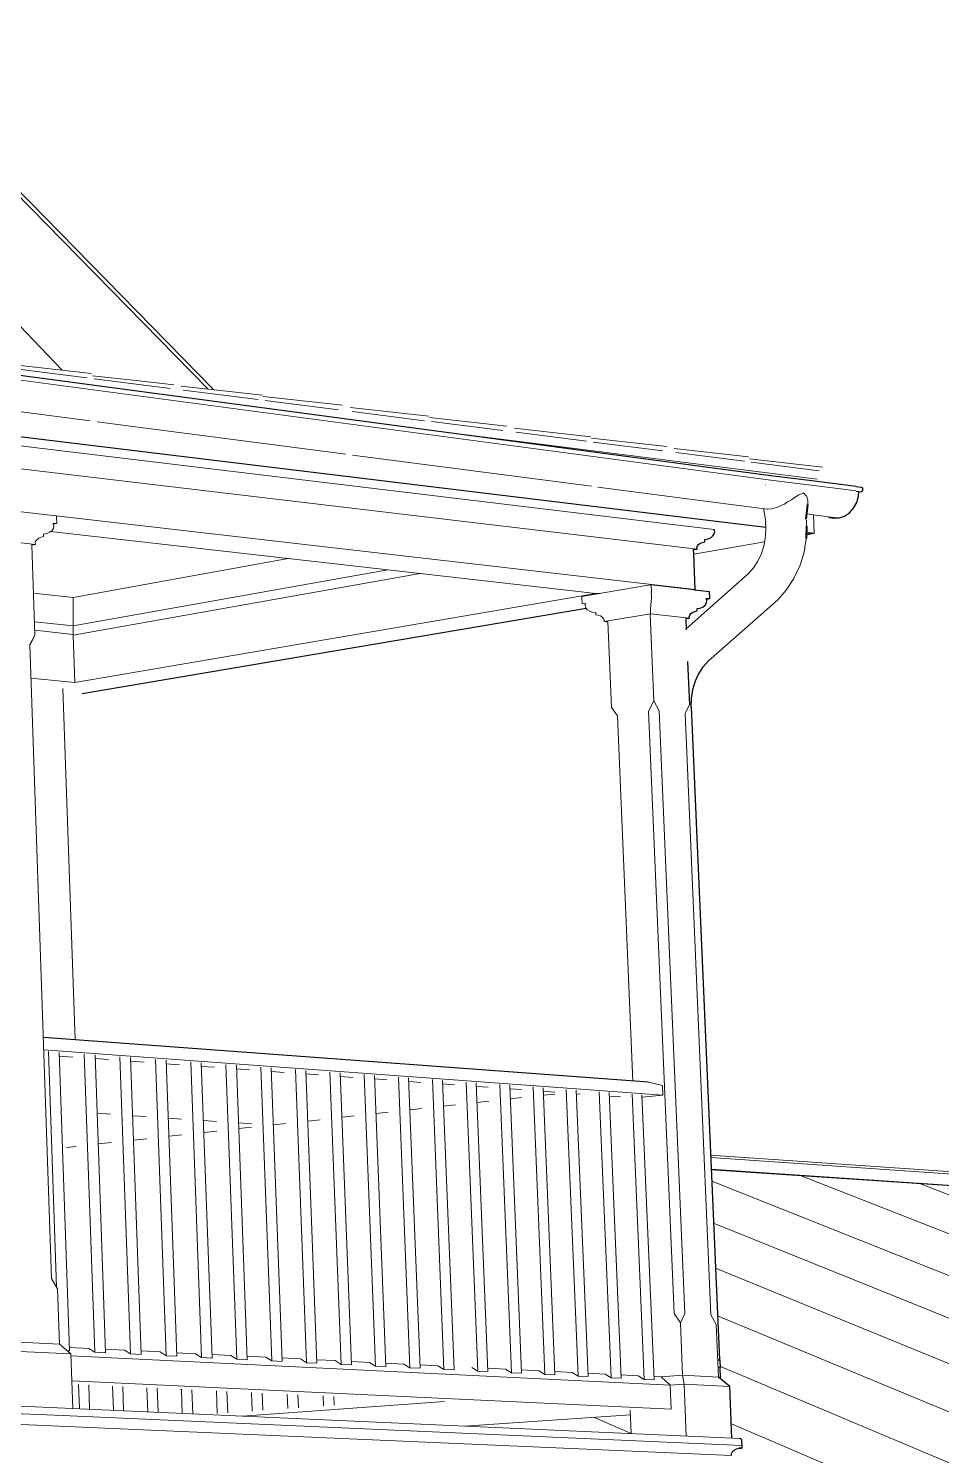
# Model space of a CAD drawing. Header units: inches. Extents: x -4969 to 16721, y 2489 to 24693.
# Drawn here: x 4193 to 4529, y 13142 to 13668 of the extents above; entities that cross this region are included whole.
import ezdxf

# ---------------------------------------------------------------- set-up
doc = ezdxf.new("R2010")
doc.units = ezdxf.units.IN
doc.header["$MEASUREMENT"] = 0
for name, color, linetype, lineweight in [('1', 1, 'Continuous', 9), ('2', 6, 'Continuous', 20), ('3', 3, 'Continuous', 30), ('4', 2, 'Continuous', 40)]:
    doc.layers.add(name, color=color, linetype=linetype, lineweight=lineweight)

msp = doc.modelspace()

# ---------------------------------------------------------------- linework, layer by layer
at = {"layer": '1'}
for p, q in [((4205.2745707, 13542.5400965), (3951.0570079, 13806.6194355)), ((4001.9382812, 13797.7490891), (4258.9052215, 13535.577104)), ((3656.6171258, 13578.9877118), (4445.611954, 13483.7596586)), ((4439.3564997, 13476.5117371), (3654.8920459, 13569.771995)), ((4465.6013143, 13502.132165), (4096.9313421, 13551.2508563)), ((4087.3911459, 13540.6295869), (4215.6121967, 13523.8656296)), ((4185.4376538, 13544.7418647), (4215.9932762, 13541.3503902)), ((4186.2283764, 13543.2401927), (4214.381064, 13539.6724891)), ((4217.044584, 13539.3349494), (4245.0606158, 13535.7845639)), ((4277.4730923, 13531.6770304), (4249.8506141, 13535.1775421)), ((4307.1009693, 13527.9223806), (4280.0647371, 13531.3485992)), ((4338.8734388, 13523.8959533), (4312.2145573, 13527.2743514)), ((4309.8793627, 13511.5408925), (4218.1652066, 13523.5318424)), ((4367.7147323, 13520.2409849), (4341.3960791, 13523.5762668)), ((4398.649242, 13516.3207496), (4372.6930671, 13519.6100958)), ((4350.5510941, 13519.1116402), (4483.6035458, 13502.3480783)), ((4426.7348654, 13512.7615449), (4401.1055973, 13516.0094632)), ((4400.3994155, 13499.7060628), (4312.359371, 13511.2166497)), ((4431.5832431, 13512.1471249), (4456.8641337, 13508.9433554)), ((4485.6346937, 13506.7567835), (4458.7029084, 13509.7878077)), ((4455.6602173, 13492.4811202), (4402.810151, 13499.3908769)), ((4464.53899, 13500.256686), (4464.5267107, 13500.2582205)), ((4494.2476132, 13498.5390893), (4465.6073801, 13502.1313805)), ((4471.5831384, 13493.1146744), (4472.7552501, 13493.9261425)), ((4472.7552501, 13493.9261425), (4474.1912694, 13494.6685689)), ((4474.1912694, 13494.6685689), (4474.8719196, 13495.2959273)), ((4474.8719196, 13495.2959273), (4476.8716901, 13496.5042523)), ((4476.8716901, 13496.5042523), (4476.9607281, 13496.5203642)), ((4476.9607281, 13496.5203642), (4478.5806365, 13497.3315302)), ((4478.5806365, 13497.3315302), (4479.6383749, 13496.1870713)), ((4479.6383749, 13496.1870713), (4479.6997773, 13496.1522513)), ((4479.6997773, 13496.1522513), (4480.2218288, 13494.6318239)), ((4480.1808732, 13493.9260307), (4480.1514359, 13493.0107813)), ((4480.2218288, 13494.6318239), (4480.1808732, 13493.9260307)), ((4465.2504029, 13491.3018483), (4455.6953275, 13492.4766666)), ((4464.7672228, 13486.6851836), (4463.851041, 13491.473903)), ((4465.2504029, 13491.3018483), (4465.4736684, 13491.3216097)), ((4465.4736684, 13491.3216097), (4466.9442445, 13491.3734542)), ((4466.9442445, 13491.3734542), (4468.6939324, 13491.8928066)), ((4468.6939324, 13491.8928066), (4469.1246312, 13491.989068)), ((4469.1246312, 13491.989068), (4470.6607478, 13492.7574181)), ((4470.6607478, 13492.7574181), (4471.5831384, 13493.1146744)), ((4482.2853041, 13489.2073684), (4479.7995712, 13489.5129949)), ((4482.2853041, 13489.2073684), (4482.5901905, 13482.4205344)), ((4484.2894693, 13488.9610773), (4482.2853041, 13489.2073684)), ((4484.3054888, 13488.9589821), (4484.2894693, 13488.9610773)), ((4484.3121091, 13488.9581681), (4484.3054888, 13488.9589821)), ((4486.9189601, 13488.6171569), (4484.3121091, 13488.9581681)), ((4486.9189601, 13488.6171569), (4487.9969432, 13488.2858624)), ((4200.9378438, 13483.023808), (4337.3110594, 13467.5310447)), ((4464.7306324, 13484.7794495), (4464.6337789, 13481.4953212)), ((4464.6497654, 13486.6054658), (4464.7306324, 13484.7794495)), ((4179.4138657, 13480.1062169), (4195.3626167, 13478.3032698)), ((4209.2900317, 13458.6836813), (4288.5290781, 13473.1025903)), ((4209.2749326, 13444.866985), (4337.3110594, 13467.5310447)), ((4209.3172253, 13448.2238863), (4325.3314088, 13468.8992788)), ((4396.8872073, 13459.04414), (4420.548307, 13463.0811463)), ((4420.548307, 13463.0811463), (4422.4638221, 13463.4079674)), ((4422.5748011, 13460.8111292), (4422.4638221, 13463.4079674)), ((4422.4638221, 13463.4079674), (4438.4593835, 13461.5608565)), ((4194.6263703, 13460.2844255), (4209.2900317, 13458.6836813)), ((4209.2680418, 13455.8291938), (4209.2686098, 13457.3667501)), ((4209.2686098, 13457.3667501), (4209.2900317, 13458.6836813)), ((4422.2946298, 13456.5481635), (4422.3929792, 13456.9080825)), ((4422.3315719, 13455.683406), (4422.2946298, 13456.5481635)), ((4422.3929792, 13456.9080825), (4422.4694317, 13457.4756735)), ((4422.4587172, 13460.6205524), (4422.5748011, 13460.8111292)), ((4422.5114413, 13459.8467851), (4422.4587172, 13460.6205524)), ((4422.4694317, 13457.4756735), (4422.5170459, 13458.1997141)), ((4422.5314894, 13459.0146976), (4422.5114413, 13459.8467851)), ((4422.5170459, 13458.1997141), (4422.5314894, 13459.0146976)), ((4209.2680418, 13455.8291938), (4209.3113165, 13452.2722615)), ((4209.3106625, 13450.5597371), (4209.3113165, 13452.2722615)), ((4405.113092, 13449.8116293), (4422.1788751, 13452.6625338)), ((4422.0631699, 13452.4753777), (4422.1788751, 13452.6625338)), ((4422.0631699, 13452.4753777), (4423.4230811, 13420.631128)), ((4422.1450749, 13453.8825679), (4422.1623571, 13454.4742899)), ((4422.1507187, 13453.2636336), (4422.1450749, 13453.8825679)), ((4422.1788751, 13452.6625338), (4422.1507187, 13453.2636336)), ((4422.1623571, 13454.4742899), (4422.2013145, 13454.9957089)), ((4422.1788751, 13452.6625338), (4436.517781, 13451.0415737)), ((4422.2013145, 13454.9957089), (4422.2591199, 13455.4088075)), ((4422.2591199, 13455.4088075), (4422.3315719, 13455.683406)), ((4194.9902564, 13449.7556442), (4209.3172253, 13448.2238863)), ((4195.0981736, 13446.633138), (4209.3250053, 13445.1215793)), ((4209.2864357, 13449.101766), (4209.3106625, 13450.5597371)), ((4209.3172253, 13448.2238863), (4209.2864357, 13449.101766)), ((4209.2925124, 13447.4412526), (4209.3172253, 13448.2238863)), ((4209.2952814, 13446.3400535), (4209.2925124, 13447.4412526)), ((4209.3250053, 13445.1215793), (4209.2952814, 13446.3400535)), ((4209.3250053, 13445.1215793), (4209.2749326, 13444.866985)), ((4209.8897849, 13427.3333409), (4209.2749326, 13444.866985)), ((4209.8897849, 13427.3333409), (4193.7242074, 13428.9892207)), ((4423.4230811, 13420.631128), (4421.4242135, 13416.8340894)), ((4425.3694954, 13416.9781981), (4423.4230811, 13420.631128)), ((4421.4242135, 13416.8340894), (4430.8929448, 13194.7078356)), ((4425.3694954, 13416.9781981), (4434.8725681, 13194.7837864)), ((4436.5769954, 13419.238735), (4434.9368326, 13415.972899)), ((4434.9368326, 13415.972899), (4444.4951765, 13194.2539634)), ((4203.1528274, 13204.4320531), (4200.1509226, 13291.318229)), ((4207.9495903, 13180.9394731), (4204.1304827, 13291.027669)), ((4209.2161854, 13289.2999283), (4204.1777093, 13289.6663328)), ((4217.2374661, 13180.4806958), (4213.3897273, 13290.3516229)), ((4221.2066345, 13180.2846376), (4217.3467043, 13290.0627117)), ((4222.3722966, 13288.3431991), (4217.3944362, 13288.7051955)), ((4230.441673, 13179.8284702), (4226.5534791, 13289.3904966)), ((4234.3882935, 13179.6335257), (4230.4880647, 13289.1032203)), ((4243.5709441, 13179.179946), (4239.6428145, 13288.4348037)), ((4247.4952082, 13178.9861059), (4243.5551981, 13288.1491485)), ((4235.4541441, 13287.3918704), (4230.5362954, 13287.7495027)), ((4248.462355, 13286.4458967), (4243.6039214, 13286.7992082)), ((4256.6259155, 13178.5350919), (4252.6583627, 13287.4844982)), ((4260.5280127, 13178.3423467), (4256.5487319, 13287.2004503)), ((4261.3975493, 13285.5052328), (4256.5979413, 13285.8542665)), ((4269.6072161, 13177.8938769), (4265.6007459, 13286.5395348)), ((4273.4873337, 13177.7022173), (4269.4692859, 13286.2570807)), ((4274.26034, 13284.5698343), (4269.5189752, 13284.9146324)), ((4282.5154679, 13177.25627), (4278.4705794, 13285.5998684)), ((4286.373791, 13177.065687), (4282.3174733, 13285.3189947)), ((4287.0513335, 13283.6396569), (4282.3676365, 13283.9802613)), ((4295.3512856, 13176.6222411), (4291.2684713, 13284.6654547)), ((4299.1879973, 13176.4327256), (4295.0939004, 13284.3861482)), ((4299.771129, 13282.7146571), (4295.1445313, 13283.0511092)), ((4308.1152772, 13175.9917601), (4303.9950234, 13283.7362497)), ((4311.9305587, 13175.8033031), (4307.7991668, 13283.4584974)), ((4320.808044, 13175.3647972), (4316.6508303, 13282.81221)), ((4312.4203196, 13281.7947918), (4307.8502594, 13282.1271324)), ((4324.6020743, 13175.17739), (4320.4338652, 13282.5359989)), ((4324.9994913, 13280.8800183), (4320.4854137, 13281.2082878)), ((4333.4301805, 13174.7413231), (4329.2364804, 13281.8932927)), ((4337.2031365, 13174.5549568), (4332.998582, 13281.6186101)), ((4337.5092239, 13279.9702946), (4333.0505806, 13280.2945328)), ((4345.9822745, 13174.1213088), (4341.7525555, 13280.9794554)), ((4349.7343315, 13173.9359749), (4345.4938971, 13280.7062884)), ((4349.9500909, 13279.0655788), (4345.5463399, 13279.3858252)), ((4358.4649074, 13173.5047255), (4354.1996309, 13280.0706558)), ((4362.1962385, 13173.3204154), (4357.9203837, 13279.7989922)), ((4362.3226594, 13278.1658298), (4357.9732652, 13278.4821233)), ((4370.8786543, 13172.8915449), (4366.5782755, 13279.1668527)), ((4374.5894308, 13172.70825), (4370.2786092, 13278.8966799)), ((4374.6274902, 13277.2710068), (4370.3319236, 13277.5833859)), ((4383.2240838, 13172.2817389), (4378.8890522, 13278.2680047)), ((4386.914475, 13172.0994509), (4382.5691343, 13277.9993106)), ((4362.5313445, 13272.98901), (4358.2128174, 13272.5167248)), ((4374.7475355, 13274.3250039), (4370.4831333, 13273.858638)), ((4386.865138, 13276.3810694), (4382.6228762, 13276.6895721)), ((4386.895102, 13275.6534929), (4382.6842849, 13275.1929871)), ((4395.5017584, 13171.6752796), (4391.1325175, 13277.3740714)), ((4399.1719318, 13171.4939903), (4394.7925139, 13277.1068438)), ((4396.2247363, 13275.7004275), (4394.8570173, 13275.5512976)), ((4407.7122342, 13171.0721396), (4403.3092221, 13276.4850125)), ((4411.3623556, 13170.8918408), (4406.9492967, 13276.2192394)), ((4411.1410739, 13274.6156923), (4407.0038773, 13274.9165546)), ((4419.8560615, 13170.4722917), (4415.4197105, 13275.6007883)), ((4419.0767304, 13274.4693021), (4426.7344208, 13275.2947532)), ((4223.0834686, 13268.2184447), (4218.1027983, 13268.5590721)), ((4236.172664, 13267.3232764), (4231.2520593, 13267.6597959)), ((4312.9685724, 13267.5686983), (4308.4280124, 13267.072131)), ((4325.4651597, 13268.9353571), (4320.9809515, 13268.4449526)), ((4337.8907498, 13270.2942514), (4333.4623264, 13269.8099477)), ((4350.2459459, 13271.6454473), (4345.8727472, 13271.1671831)), ((4249.1881289, 13266.4331505), (4244.3269922, 13266.765603)), ((4262.1304845, 13265.5480245), (4257.3282254, 13265.8764503)), ((4262.2599396, 13262.0230724), (4257.4881609, 13261.5012184)), ((4275.0003451, 13264.6678564), (4270.2563803, 13264.9922955)), ((4275.0466891, 13263.421464), (4270.3336013, 13262.9060287)), ((4287.7599579, 13264.8118197), (4283.1049653, 13264.3027378)), ((4300.4003775, 13266.1942083), (4295.8028918, 13265.6914155)), ((4223.4523803, 13257.7789783), (4218.5008796, 13257.2374695)), ((4236.4634353, 13259.2019006), (4231.5724578, 13258.6670108)), ((4249.3990704, 13260.6165748), (4244.5679977, 13260.0882363)), ((4210.365244, 13256.3477356), (4206.8649985, 13255.9649398)), ((4600.274938, 13241.6213959), (4444.3771764, 13252.2538912)), ((4609.9415457, 13236.7869002), (4444.5651004, 13247.9032935)), ((4609.8453103, 13236.6609026), (4444.5710623, 13247.765272)), ((4830.3656737, 13089.9712044), (4444.7542027, 13243.5254169)), ((4477.6945573, 13245.539786), (4876.8477998, 13088.6309547)), ((4521.7199511, 13242.5818283), (4922.1882221, 13087.0664473)), ((4445.4233755, 13228.0335078), (4782.9586087, 13091.8706762)), ((4446.1413711, 13211.4113096), (4734.3332611, 13093.5485326)), ((4430.8929448, 13194.7078356), (4433.2139849, 13191.3631994)), ((4433.2139849, 13191.3631994), (4434.8725681, 13194.7837864)), ((4444.4951765, 13194.2539634), (4446.4462854, 13190.6451297)), ((4446.8999199, 13193.8502696), (4684.5332765, 13095.2669208)), ((4433.2139849, 13191.3631994), (4434.0414714, 13171.9864283)), ((4446.4462854, 13190.6451297), (4447.2803747, 13171.3258599)), ((4189.4528664, 13184.1904221), (4204.1938994, 13183.4549035)), ((4189.6719402, 13180.7450638), (4208.4410131, 13179.8223721)), ((4215.0733968, 13181.8860639), (4207.9043975, 13182.2421839)), ((4215.0733968, 13181.8860639), (4217.2374661, 13180.4806958)), ((4217.2374661, 13180.4806958), (4221.2066345, 13180.2846376)), ((4228.2730899, 13181.2303692), (4221.1609592, 13181.5836642)), ((4228.2730899, 13181.2303692), (4230.441673, 13179.8284702)), ((4230.441673, 13179.8284702), (4234.3882935, 13179.6335257)), ((4241.3979332, 13180.5783927), (4234.3421418, 13180.9288891)), ((4241.3979332, 13180.5783927), (4243.5709441, 13179.179946)), ((4243.5709441, 13179.179946), (4247.4952082, 13178.9861059)), ((4254.4485615, 13179.9301028), (4247.4485863, 13180.2778266)), ((4254.4485615, 13179.9301028), (4256.6259155, 13178.5350919)), ((4256.6259155, 13178.5350919), (4260.5280127, 13178.3423467)), ((4267.4256026, 13179.2854684), (4260.4809265, 13179.6304451)), ((4267.4256026, 13179.2854684), (4269.6072161, 13177.8938769)), ((4269.6072161, 13177.8938769), (4273.4873337, 13177.7022173)), ((4280.3296771, 13178.6444586), (4273.4397893, 13178.9867137)), ((4280.3296771, 13178.6444586), (4282.5154679, 13177.25627)), ((4293.1613986, 13178.0070429), (4286.3257943, 13178.3466015)), ((4293.1613986, 13178.0070429), (4295.3512856, 13176.6222411)), ((4305.921374, 13177.3731912), (4299.1395542, 13177.7100781)), ((4282.5154679, 13177.25627), (4286.373791, 13177.065687)), ((4295.3512856, 13176.6222411), (4299.1879973, 13176.4327256)), ((4305.921374, 13177.3731912), (4308.1152772, 13175.9917601)), ((4308.1152772, 13175.9917601), (4311.9305587, 13175.8033031)), ((4318.6102034, 13176.7428737), (4311.8816748, 13177.0771133)), ((4318.6102034, 13176.7428737), (4320.808044, 13175.3647972)), ((4320.808044, 13175.3647972), (4324.6020743, 13175.17739)), ((4331.2284801, 13176.1160609), (4324.5527552, 13176.4476775)), ((4331.2284801, 13176.1160609), (4333.4301805, 13174.7413231)), ((4333.4301805, 13174.7413231), (4337.2031365, 13174.5549568)), ((4343.776791, 13175.4927236), (4337.153388, 13175.8217411)), ((4343.776791, 13175.4927236), (4345.9822745, 13174.1213088)), ((4345.9822745, 13174.1213088), (4349.7343315, 13173.9359749)), ((4356.2557163, 13174.8728331), (4358.4649074, 13173.5047255)), ((4358.4649074, 13173.5047255), (4362.1962385, 13173.3204154)), ((4368.6658299, 13174.2563608), (4362.1456474, 13174.5802508)), ((4368.6658299, 13174.2563608), (4370.8786543, 13172.8915449)), ((4370.8786543, 13172.8915449), (4374.5894308, 13172.70825)), ((4381.0076995, 13173.6432785), (4374.5384264, 13173.9646396)), ((4381.0076995, 13173.6432785), (4383.2240838, 13172.2817389)), ((4393.2818865, 13173.0335584), (4386.8630628, 13173.3524134)), ((4393.2818865, 13173.0335584), (4395.5017584, 13171.6752796)), ((4405.488946, 13172.4271728), (4399.1201169, 13172.7435443)), ((4405.488946, 13172.4271728), (4407.7122342, 13171.0721396)), ((4411.4241448, 13172.2712553), (4411.3023798, 13172.3232955)), ((4447.9724006, 13175.1549117), (4633.5155713, 13097.0273274)), ((4211.5827904, 13159.5928149), (4211.2701344, 13168.5787409)), ((4215.331496, 13159.4247263), (4215.017898, 13168.4034574)), ((4224.1180656, 13159.0307446), (4223.8022674, 13167.9926112)), ((4227.9008053, 13158.86113), (4227.5840632, 13167.8157361)), ((4236.7673292, 13158.4635632), (4236.4483821, 13167.4011506)), ((4240.5845688, 13158.2924016), (4240.2646758, 13167.222662)), ((4383.2240838, 13172.2817389), (4386.914475, 13172.0994509)), ((4395.5017584, 13171.6752796), (4399.1719318, 13171.4939903)), ((4407.7122342, 13171.0721396), (4411.3623556, 13170.8918408)), ((4417.6294272, 13171.8240945), (4411.3101432, 13172.1380048)), ((4417.6294272, 13171.8240945), (4419.8560615, 13170.4722917)), ((4419.8560615, 13170.4722917), (4423.4862947, 13170.2929753)), ((4426.0883822, 13171.4038887), (4423.4336899, 13171.5357677)), ((4426.0883822, 13171.4038887), (4434.0414714, 13171.9864283)), ((4426.0883822, 13171.4038887), (4429.4835882, 13168.3404705)), ((4429.4835882, 13168.3404705), (4434.5566981, 13168.7064756)), ((4429.8585083, 13159.5266589), (4429.4835882, 13168.3404705)), ((4434.0414714, 13171.9864283), (4447.2803747, 13171.3258599)), ((4434.5566981, 13168.7064756), (4434.0414714, 13171.9864283)), ((4434.5566981, 13168.7064756), (4451.411601, 13167.8778849)), ((4435.374682, 13149.558191), (4434.5566981, 13168.7064756)), ((4249.2153991, 13166.6560127), (4248.8526058, 13166.8210033)), ((4249.5321432, 13157.8912006), (4249.2100408, 13166.804286)), ((4253.3843567, 13157.7184708), (4253.0613065, 13166.6241617)), ((4262.394639, 13157.8453366), (4262.0888341, 13166.201943)), ((4266.265497, 13158.1267285), (4265.9755548, 13166.0201605)), ((4346.2613547, 13162.2651821), (4271.7814764, 13156.8935608)), ((4275.3386421, 13158.7863006), (4275.0863823, 13165.5940458)), ((4279.2448702, 13159.0702638), (4279.0090498, 13165.4105821)), ((4288.4011117, 13159.7358766), (4288.2043355, 13164.9805172)), ((4292.3431971, 13160.0224464), (4292.1634508, 13164.7953488)), ((4301.5836819, 13160.6941832), (4301.4443745, 13164.3612787)), ((4305.5621205, 13160.9833957), (4305.4404481, 13164.1743818)), ((4205.4045827, 13157.1234201), (4140.1576715, 13160.0105116)), ((4455.8794704, 13146.0402299), (4205.4045827, 13157.1234201)), ((4414.7782199, 13157.4402445), (4353.5767879, 13153.2259338)), ((4414.7100299, 13159.0638277), (4415.0705105, 13150.4808892)), ((4452.0448499, 13142.4547696), (4136.4731165, 13156.1494157)), ((4415.0705105, 13150.4808892), (4401.2007218, 13156.5053024)), ((4452.0085346, 13154.0967538), (4581.2349284, 13098.8313127))]:
    msp.add_line(p, q, dxfattribs=at)
at = {"layer": '2'}
for p, q in [((4261.1623152, 13535.3257614), (4004.1265818, 13797.3675935)), ((4438.6889571, 13461.5996777), (3647.0232748, 13553.0301386)), ((4232.5802049, 13538.6925493), (4216.4428756, 13540.4884723)), ((4246.3733895, 13537.1575061), (4232.5802049, 13538.6925493)), ((4249.0792945, 13536.6712874), (4279.0492089, 13533.3339348)), ((4279.2999599, 13532.843722), (4308.6602703, 13529.5694079)), ((4311.4589657, 13528.7665971), (4340.4148029, 13525.5323763)), ((4340.6489413, 13525.0656368), (4369.2399, 13521.867771)), ((4371.95511, 13521.0961114), (4400.1571286, 13517.9371879)), ((4400.3760697, 13517.492199), (4428.2271438, 13514.368578)), ((4430.8628506, 13513.626102), (4458.3397542, 13510.540288)), ((4459.2567827, 13508.6401423), (4484.4323661, 13505.449718)), ((4497.9452089, 13498.0463222), (4494.2536512, 13498.5383452)), ((4493.2650468, 13497.3935101), (4493.2625142, 13497.3930594)), ((4493.2681628, 13497.4388457), (4493.2654626, 13497.4383651)), ((4203.1790466, 13488.1553317), (4203.158901, 13488.732525)), ((4203.2539336, 13486.0097369), (4203.1790466, 13488.1553317)), ((4199.5633375, 13482.3126739), (4200.6505339, 13482.7938559)), ((4200.6505339, 13482.7938559), (4200.9378438, 13483.023808)), ((4200.9378438, 13483.023808), (4201.0284394, 13483.0963173)), ((4201.0284394, 13483.0963173), (4201.4879642, 13483.464104)), ((4201.4879642, 13483.464104), (4201.6139448, 13483.660673)), ((4201.6139448, 13483.660673), (4201.9998683, 13484.2628348)), ((4201.8955304, 13485.9517535), (4203.2539336, 13486.0097369)), ((4201.9518754, 13485.7595034), (4201.8955304, 13485.9517535)), ((4201.9518754, 13485.7595034), (4203.2539336, 13486.0097369)), ((4202.1399396, 13485.1178235), (4201.9518754, 13485.7595034)), ((4201.9998683, 13484.2628348), (4202.1399396, 13485.1178235)), ((4479.6752087, 13487.2344169), (4479.7765752, 13484.9731016)), ((4482.5901905, 13482.4205344), (4479.7119791, 13482.7699766)), ((4194.0053913, 13478.246167), (4195.3626167, 13478.3032698)), ((4194.0053913, 13478.246167), (4194.012483, 13478.0468092)), ((4195.3626167, 13478.3032698), (4194.012483, 13478.0468092)), ((4194.012483, 13478.0468092), (4195.1617542, 13444.7934788)), ((4195.3133921, 13478.9373313), (4195.5200534, 13479.5638295)), ((4195.3626167, 13478.3032698), (4195.3133921, 13478.9373313)), ((4195.5200534, 13479.5638295), (4195.6357696, 13479.712071)), ((4195.6357696, 13479.712071), (4195.9675275, 13480.1370795)), ((4195.9675275, 13480.1370795), (4196.623195, 13480.6152748)), ((4196.623195, 13480.6152748), (4197.4392592, 13480.9635288)), ((4197.4392592, 13480.9635288), (4198.3562186, 13481.1564176)), ((4198.324706, 13482.0640154), (4199.5633375, 13482.3126739)), ((4198.3493338, 13481.3547108), (4198.324706, 13482.0640154)), ((4198.3562186, 13481.1564176), (4198.3493338, 13481.3547108)), ((4438.1212408, 13474.7061943), (4464.2599116, 13479.2406525)), ((4464.0785274, 13478.1467849), (4463.0824908, 13474.903508)), ((4464.6337789, 13481.4953212), (4464.0785274, 13478.1467849)), ((4479.6434327, 13480.432121), (4478.8156103, 13475.4552582)), ((4479.6982167, 13482.3005934), (4482.5901905, 13482.4205344)), ((4463.0824908, 13474.903508), (4461.6731673, 13471.8538292)), ((4478.8156103, 13475.4552582), (4477.3296126, 13470.6363303)), ((4337.3110594, 13467.5310447), (4402.0651293, 13460.1352752)), ((4435.3722529, 13447.1431162), (4458.2274813, 13467.3895859)), ((4460.2136549, 13469.6705017), (4458.2274813, 13467.3895859)), ((4461.8141644, 13472.1589371), (4460.2136549, 13469.6705017)), ((4477.3296126, 13470.6363303), (4475.2270181, 13466.1075177)), ((4475.0068421, 13465.6659787), (4472.2477198, 13461.398388)), ((4475.2270181, 13466.1075177), (4475.0068421, 13465.6659787)), ((4209.8897849, 13427.3333409), (4402.0651293, 13460.1352752)), ((4396.8997731, 13458.7436096), (4396.8872073, 13459.04414)), ((4396.9948788, 13456.4690285), (4396.8997731, 13458.7436096)), ((4396.9948788, 13456.4690285), (4397.8437943, 13456.3728791)), ((4398.2565665, 13456.3261279), (4398.2983607, 13456.5207933)), ((4402.0651293, 13460.1352752), (4403.6549989, 13460.1988462)), ((4443.6012897, 13435.3675629), (4469.0904203, 13457.7939785)), ((4472.2477198, 13461.398388), (4469.0904203, 13457.7939785)), ((4397.8437943, 13456.3728791), (4398.2565665, 13456.3261279)), ((4398.1253775, 13455.7150848), (4398.2565665, 13456.3261279)), ((4398.2374473, 13455.2610696), (4398.1253775, 13455.7150848)), ((4398.3217345, 13454.9196076), (4398.2374473, 13455.2610696)), ((4398.421045, 13454.7903193), (4398.3217345, 13454.9196076)), ((4398.8697525, 13454.2061659), (4398.421045, 13454.7903193)), ((4399.7200239, 13453.6391866), (4398.8697525, 13454.2061659)), ((4400.7958415, 13453.269907), (4399.7200239, 13453.6391866)), ((4402.0000907, 13453.1317407), (4400.7958415, 13453.269907)), ((4402.0361581, 13452.2727252), (4402.0000907, 13453.1317407)), ((4402.9286104, 13452.1619708), (4402.0361581, 13452.2727252)), ((4403.7359733, 13451.8966715), (4402.9286104, 13452.1619708)), ((4404.3992878, 13451.4961621), (4403.7359733, 13451.8966715)), ((4404.870092, 13450.989661), (4404.3992878, 13451.4961621)), ((4405.1139727, 13450.414141), (4404.870092, 13450.989661)), ((4405.113092, 13449.8116293), (4405.1139727, 13450.414141)), ((4406.4185342, 13449.8627561), (4405.113092, 13449.8116293)), ((4406.4268879, 13449.6645201), (4405.113092, 13449.8116293)), ((4406.4185342, 13449.8627561), (4407.7535812, 13418.1817249)), ((4195.1617542, 13444.7934788), (4193.2974202, 13441.3634428)), ((4193.2974202, 13441.3634428), (4201.3585096, 13207.6411239)), ((4193.3097286, 13441.0065744), (4195.1617542, 13444.7934788)), ((4209.9728235, 13295.6604976), (4205.4513584, 13425.1955046)), ((4410.0262827, 13415.0656399), (4407.7535812, 13418.1817249)), ((4410.0262827, 13415.0656399), (4415.7108212, 13280.4149528)), ((4426.7344208, 13275.2947532), (4198.4493369, 13291.989351)), ((4421.4821253, 13279.9872891), (4426.5854912, 13278.7905941)), ((4426.7344208, 13275.2947532), (4426.5854912, 13278.7905941)), ((4423.4862947, 13170.2929753), (4419.0400256, 13275.3364579)), ((4599.6303133, 13242.4664556), (4444.3412051, 13253.0866572)), ((4201.3585096, 13207.6411239), (4203.4897307, 13203.829514)), ((4203.4897307, 13203.829514), (4204.1938994, 13183.4549035)), ((4208.4410131, 13179.8223721), (4204.1938994, 13183.4549035)), ((4207.0849781, 13180.9821809), (4207.9495903, 13180.9394731)), ((4209.1393261, 13159.7023776), (4208.4410131, 13179.8223721)), ((4429.4835882, 13168.3404705), (4208.4634765, 13179.1751496)), ((4429.8585083, 13159.5266589), (4208.784532, 13169.9248069)), ((4455.0999818, 13148.6737266), (4136.2539873, 13162.9704895))]:
    msp.add_line(p, q, dxfattribs=at)
at = {"layer": '3'}
for p, q in [((3656.8471478, 13582.6735793), (4464.7250315, 13484.5895344)), ((4465.6130571, 13503.7395999), (4096.9574452, 13552.9912271)), ((4483.642983, 13501.471534), (4465.6130571, 13503.7395999)), ((4494.2524784, 13500.1369179), (4483.642983, 13501.471534)), ((4497.9557904, 13499.6420572), (4494.2643645, 13500.1354129)), ((4497.9832004, 13499.673009), (4499.8463585, 13499.4386317)), ((4499.8463585, 13499.4386317), (4500.113394, 13499.3185733)), ((4500.113394, 13499.3185733), (4500.3149366, 13499.0855114)), ((4500.3149366, 13499.0855114), (4500.4227516, 13498.7720579)), ((4500.4227516, 13498.7720579), (4500.4217292, 13498.4221001)), ((4497.0975675, 13491.6641108), (4498.2245532, 13493.7358368)), ((4497.993715, 13497.8721312), (4499.8569453, 13497.6385139)), ((4498.2245532, 13493.7358368), (4498.8880245, 13496.0351082)), ((4498.8880245, 13496.0351082), (4498.9993734, 13497.7460388)), ((4500.1089684, 13497.8069537), (4499.8569453, 13497.6385139)), ((4500.3120103, 13498.0846474), (4500.1089684, 13497.8069537)), ((4500.4217292, 13498.4221001), (4500.3120103, 13498.0846474)), ((4489.8586873, 13488.0570501), (4491.8370051, 13488.09538)), ((4491.8370051, 13488.09538), (4493.7902042, 13488.7446832)), ((4493.7902042, 13488.7446832), (4495.5847593, 13489.9617158)), ((4495.5847593, 13489.9617158), (4497.0975675, 13491.6641108)), ((4445.8545322, 13482.9692547), (4445.611954, 13483.7596586)), ((4445.7256886, 13482.1589586), (4445.8545322, 13482.9692547)), ((4439.3040756, 13477.112683), (4439.4990222, 13477.7064255)), ((4439.4990222, 13477.7064255), (4439.9271205, 13478.2496665)), ((4439.9271205, 13478.2496665), (4440.5571617, 13478.7027864)), ((4440.5571617, 13478.7027864), (4441.3432144, 13479.0327275)), ((4441.3432144, 13479.0327275), (4442.2279629, 13479.2154029)), ((4442.1905708, 13480.0755916), (4443.3857747, 13480.3110696)), ((4442.2279629, 13479.2154029), (4442.1905708, 13480.0755916)), ((4443.3857747, 13480.3110696), (4444.4328353, 13480.7669436)), ((4444.4328353, 13480.7669436), (4445.2370568, 13481.4020414)), ((4445.2370568, 13481.4020414), (4445.7256886, 13482.1589586)), ((4479.6869665, 13481.9168918), (4482.5901905, 13482.4205344)), ((4438.0453702, 13476.4577829), (4439.3564997, 13476.5117371)), ((4438.1212408, 13474.7061943), (4438.0453702, 13476.4577829)), ((4438.0528587, 13476.2848982), (4439.3564997, 13476.5117371)), ((4438.6889571, 13461.5996777), (4438.1212408, 13474.7061943)), ((4439.3564997, 13476.5117371), (4439.3040756, 13477.112683)), ((4438.2687144, 13461.5828742), (4438.6889571, 13461.5996777)), ((4438.4593835, 13461.5608565), (4438.6889571, 13461.5996777)), ((4438.4593835, 13461.5608565), (4443.9766865, 13460.9237378)), ((4442.4009851, 13455.926911), (4442.8898693, 13456.6839155)), ((4442.7762397, 13458.2871292), (4444.089121, 13458.3392673)), ((4442.8252009, 13458.1272815), (4442.7762397, 13458.2871292)), ((4442.8252009, 13458.1272815), (4444.089121, 13458.3392673)), ((4443.0188356, 13457.4951056), (4442.8252009, 13458.1272815)), ((4442.8898693, 13456.6839155), (4443.0188356, 13457.4951056)), ((4444.089121, 13458.3392673), (4443.9766865, 13460.9237378)), ((4212.6038721, 13423.3683845), (4398.421045, 13454.7903193)), ((4436.4653926, 13451.643483), (4436.6604667, 13452.2376764)), ((4436.517781, 13451.0415737), (4436.4653926, 13451.643483)), ((4436.6604667, 13452.2376764), (4437.0887749, 13452.7808228)), ((4437.0887749, 13452.7808228), (4437.7190931, 13453.2333095)), ((4437.7190931, 13453.2333095), (4438.5054698, 13453.5621248)), ((4438.5054698, 13453.5621248), (4439.3905656, 13453.7432642)), ((4439.3532387, 13454.6047556), (4440.5489108, 13454.8381424)), ((4439.3905656, 13453.7432642), (4439.3532387, 13454.6047556)), ((4440.5489108, 13454.8381424), (4441.5964046, 13455.2925404)), ((4441.5964046, 13455.2925404), (4442.4009851, 13455.926911)), ((4435.2059289, 13450.9902309), (4436.517781, 13451.0415737)), ((4435.2059289, 13450.9902309), (4435.2132747, 13450.8253883)), ((4436.517781, 13451.0415737), (4435.2132747, 13450.8253883)), ((4435.2132747, 13450.8253883), (4435.3854348, 13446.8377971)), ((4441.6400273, 13433.1245081), (4443.6012897, 13435.3675629)), ((4435.891471, 13435.116929), (4436.5769954, 13419.238735)), ((4438.8279751, 13427.998773), (4440.0678221, 13430.6837125)), ((4439.9786727, 13430.545311), (4441.6400273, 13433.1245081)), ((4437.8495258, 13424.8044454), (4438.8279751, 13427.998773)), ((4437.2068901, 13418.2520184), (4437.3036402, 13421.5006231)), ((4437.3036402, 13421.5006231), (4437.8495258, 13424.8044454)), ((4437.2068901, 13418.2520184), (4447.5999944, 13177.64296)), ((4421.4821253, 13279.9872891), (4198.2928676, 13296.5260027)), ((4447.0039393, 13177.7286875), (4447.2025314, 13177.7137441)), ((4447.2025314, 13177.7137441), (4447.7986536, 13177.6075808)), ((4447.871785, 13177.4837404), (4447.7986536, 13177.6075808)), ((4447.1174344, 13175.0999007), (4447.3160376, 13175.0851293)), ((4447.1186865, 13175.0708985), (4447.6787173, 13174.9723333)), ((4447.3160376, 13175.0851293), (4447.9121622, 13174.9801886)), ((4447.7496918, 13174.8536512), (4447.6787173, 13174.9723333)), ((4447.7182042, 13174.9063042), (4447.89502, 13170.8128689)), ((4447.7496918, 13174.8536512), (4447.7208395, 13174.8452939)), ((4447.9852382, 13174.8577745), (4447.7235734, 13174.782003)), ((4447.9852382, 13174.8577745), (4447.871785, 13177.4837404)), ((4447.9121622, 13174.9801886), (4447.9852382, 13174.8577745)), ((4451.411601, 13167.8778849), (4447.2803747, 13171.3258599)), ((4452.2378757, 13148.8020613), (4451.411601, 13167.8778849)), ((4455.7837643, 13148.2434006), (4455.0999812, 13148.6737271)), ((4455.7837643, 13148.2434006), (4455.9177571, 13145.1588652)), ((4452.0448499, 13142.4547696), (4452.0689237, 13143.1638171)), ((4452.0689237, 13143.1638171), (4452.4015501, 13143.8366314)), ((4452.4015501, 13143.8366314), (4453.014276, 13144.4156507)), ((4453.014276, 13144.4156507), (4453.8547004, 13144.8513257)), ((4453.8547004, 13144.8513257), (4454.8509399, 13145.1063522)), ((4455.9177571, 13145.1588652), (4454.7695537, 13145.0855182)), ((4454.8509399, 13145.1063522), (4455.9177571, 13145.1588652))]:
    msp.add_line(p, q, dxfattribs=at)
at = {"layer": '4'}
for p, q in [((4479.5998987, 13487.5281076), (4480.1514359, 13493.0107813)), ((4487.9969432, 13488.2858624), (4489.8586873, 13488.0570501)), ((4479.7765752, 13484.9731016), (4479.6434327, 13480.432121))]:
    msp.add_line(p, q, dxfattribs=at)

doc.saveas('drawing.dxf')
